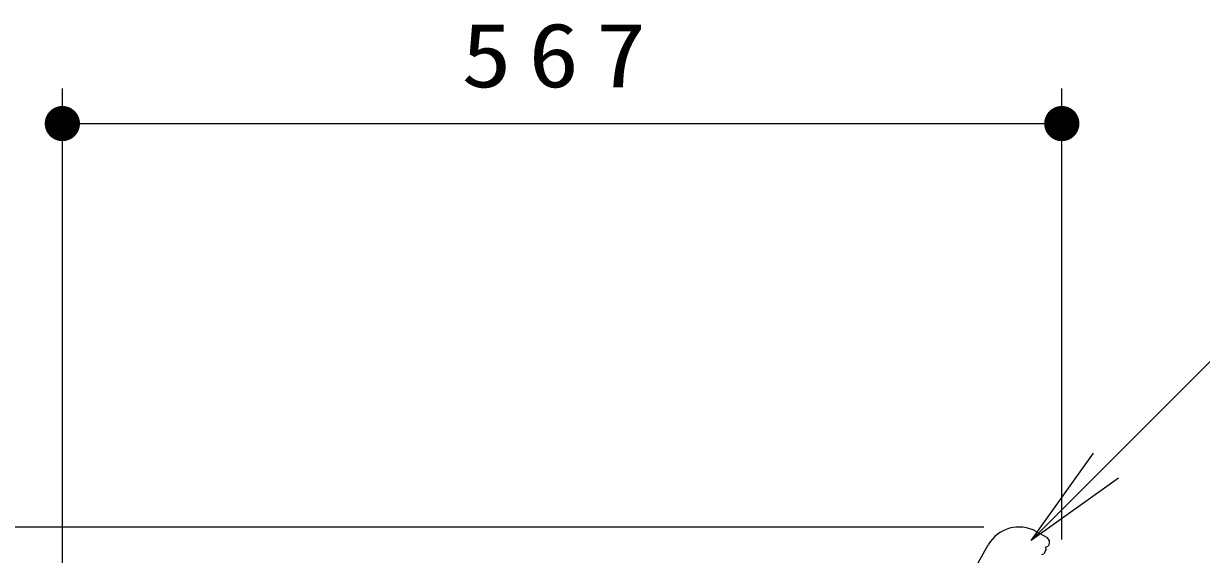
# Model space of a CAD drawing. Units: millimetres on the paper, scale 1:20. Extents: x -385 to 0, y 0 to 267.
# Drawn here: x -178.94 to -145.5, y 118.07 to 133.15 of the extents above; entities that cross this region are included whole.
import ezdxf

# ---------------------------------------------------------------- set-up
doc = ezdxf.new("R2010")
doc.units = ezdxf.units.MM
doc.layers.add('LY_1', color=7, linetype='Continuous', lineweight=25)
doc.styles.add('ＭＳ ゴシック', font='')
doc.styles.get('ＭＳ ゴシック').set_extended_font_data('MS Gothic')

# ---------------------------------------------------------------- blocks, each defined once
blk = doc.blocks.new('filled_dot')
at = {"color": 0, "linetype": 'Continuous', "lineweight": -2, "const_width": 1.25}
blk.add_lwpolyline([(-0.625, 0, 1), (0.625, 0, 1)], format="xyb", close=True, dxfattribs=at)

msp = doc.modelspace()

# ---------------------------------------------------------------- linework, layer by layer
at = {"layer": 'LY_1', "lineweight": 13}
for p, q in [((-177.836, 101.698), (-177.836, 131.305)), ((-149.467, 118.489), (-149.467, 131.305)), ((-177.836, 130.305), (-149.467, 130.305)), ((-150.334, 118.467), (-148.566, 120.942)), ((-150.334, 118.467), (-148.213, 120.588)), ((-147.859, 120.234), (-150.334, 118.467)), ((-151.685, 118.847), (-203.839, 118.847))]:
    msp.add_line(p, q, dxfattribs=at)
at = {"layer": 'LY_1', "color": 3}
for p, q in [((-150.192, 118.717), (-149.887, 118.545)), ((-153.525, 114.858), (-151.555, 118.339)), ((-150.038, 118.068), (-149.975, 118.085)), ((-149.908, 118.205), (-149.975, 118.085)), ((-149.908, 118.205), (-149.925, 118.267)), ((-149.915, 118.285), (-149.852, 118.302)), ((-149.831, 118.34), (-149.852, 118.302))]:
    msp.add_line(p, q, dxfattribs=at)
at = {"layer": 'LY_1', "lineweight": 13}
msp.add_lwpolyline([(-150.334, 118.467), (-145.082, 123.719), (-105.464, 123.719)], dxfattribs=at)
at = {"layer": 'LY_1', "color": 3}
for centre, radius, start, end in [((-150.685, 117.847), 1, 60.5, 150.5), ((-149.961, 118.414), 0.15, 330.5, 60.5), ((-149.911, 118.271), 0.015, 105.5, 195.5)]:
    msp.add_arc(centre, radius, start, end, dxfattribs=at)

# ---------------------------------------------------------------- block references
at = {"layer": 'LY_1', "lineweight": 13, "xscale": 0.4, "yscale": 0.4}
msp.add_blockref('filled_dot', (-177.836, 130.305), dxfattribs=at)
at = {"layer": 'LY_1', "lineweight": 13, "xscale": 0.4, "yscale": 0.4, "rotation": 180}
msp.add_blockref('filled_dot', (-149.467, 130.305), dxfattribs=at)

# ---------------------------------------------------------------- texts
at = {"layer": 'LY_1', "insert": (-163.652, 131.305), "char_height": 1.833, "attachment_point": 8, "style": 'ＭＳ ゴシック'}
msp.add_mtext('\\T1.33;\\W1.15;567', dxfattribs=at)

doc.saveas('drawing.dxf')
